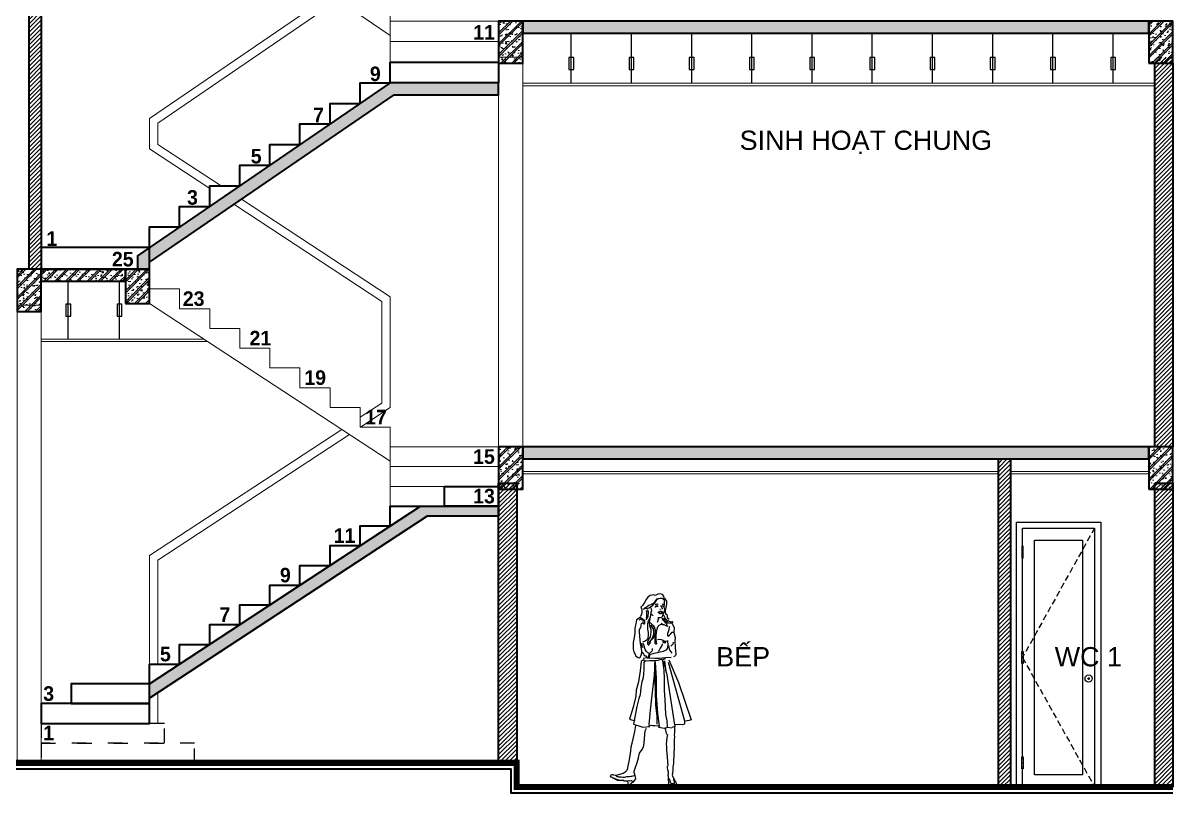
# Model space of a CAD drawing. Header units: inches. Extents: x 236662 to 497023, y -248575 to 81795.
# Drawn here: x 320266 to 329841, y -100502 to -94107 of the extents above; entities that cross this region are included whole.
import ezdxf

# ---------------------------------------------------------------- set-up
doc = ezdxf.new("R2010")
doc.units = ezdxf.units.IN
doc.header["$LTSCALE"] = 10
doc.header["$MEASUREMENT"] = 0
doc.linetypes.add('ACAD_ISO03W100', pattern=[30, 12, -18])
doc.linetypes.add('HIDDEN', pattern=[0.375, 0.25, -0.125])
for name, color, linetype in [('01. HP_TEXT', 9, 'Continuous'), ('04. HP_CUA', 153, 'Continuous'), ('07. HP_KY HIEU', 43, 'Continuous'), ('12. HP_NET KHUAT', 25, 'ACAD_ISO03W100'), ('NOITHAT', 144, 'Continuous')]:
    doc.layers.add(name, color=color, linetype=linetype)
for name, color, linetype, lineweight in [('02. HP_BE TONG', 1, 'Continuous', 35), ('03. HP_TUONG', 2, 'Continuous', 35), ('06. HP_THAY 1', 134, 'Continuous', 15), ('06. HP_THAY 2', 147, 'Continuous', 13), ('09_HP_HATCH', 8, 'Continuous', 5), ('GHICHU', 7, 'Continuous', 9)]:
    doc.layers.add(name, color=color, linetype=linetype, lineweight=lineweight)
doc.styles.add('AVO', font='VNI-Avo-Bold.TTF')
doc.styles.add('TEXT (none)', font='Arial.ttf')
pattern_1 = [(45, (329815.53, -100451.71), (-17.67767, 17.67767), [])]
pattern_2 = [(50, (22897.05, 28907.555), (107.589027, -9.41282), [11.25, -123.75]), (355, (22897.05, 28907.55), (-20.8127, 112.82882), [9, -99]), (100.4514, (22906.02, 28906.77), (86.776407, 103.41593), [9.56103, -105.171317]), (46.1842, (22897.05, 28937.55), (160.086157, -24.82785), [16.875, -185.625]), (96.6356, (22910.39, 28935.49), (140.199406, 146.11768), [14.34154, -157.75695]), (351.1842, (22897.05, 28937.55), (140.19929, 146.11779), [13.5, -148.5]), (21, (22912.05, 28930.055), (89.536058, -60.392834), [11.25, -123.75]), (326, (22912.05, 28930.05), (36.4973, 108.772507), [9, -99]), (71.4514, (22919.51, 28925.02), (126.033394, 48.379575), [9.56103, -105.171317]), (37.5, (22897.05, 28907.555), (1.8239783, 49.934078), [0, -97.8, 0, -100.5, 0, -99.375]), (7.5, (22897.05, 28907.555), (39.460431, 59.161757), [0, -57.3, 0, -95.55, 0, -37.875]), (327.5, (22863.6, 28907.555), (80.0733654, -3.383231), [0, -37.5, 0, -117, 0, -155.25]), (317.5, (22848.6, 28907.555), (87.477925, 15.015747), [0, -48.75, 0, -77.7, 0, -110.25]), (45, (22897.05, 28907.555), (-45.078057, 45.078057), []), (45, (22897.05, 28925.93), (-45.078057, 45.078057), [])]

# ---------------------------------------------------------------- blocks, each defined once
blk = doc.blocks.new('ÁDASDASDWD')
at = {"layer": '09_HP_HATCH'}
h = blk.add_hatch(dxfattribs=at)
h.set_pattern_fill('CHAU-01', color=256, scale=15, pattern_type=2)
h.set_pattern_definition([(50, (-55376.965, -37444.2), (107.58903, -9.41282), [11.25, -123.75]), (355, (-55376.97, -37444.2), (-20.8127, 112.82882), [9, -99]), (100.4514, (-55368, -37444.99), (86.7764, 103.41593), [9.56103, -105.17132]), (46.1842, (-55376.97, -37414.2), (160.08616, -24.82785), [16.875, -185.625]), (96.6356, (-55363.62, -37416.27), (140.1994, 146.11768), [14.34154, -157.75695]), (351.1842, (-55376.97, -37414.2), (140.1993, 146.1178), [13.5, -148.5]), (21, (-55361.965, -37421.7), (89.53606, -60.39283), [11.25, -123.75]), (326, (-55361.97, -37421.7), (36.4973, 108.7725), [9, -99]), (71.4514, (-55354.5, -37426.73), (126.0334, 48.37957), [9.56103, -105.17132]), (37.5, (-55376.965, -37444.2), (1.823978, 49.934078), [0, -97.8, 0, -100.5, 0, -99.375]), (7.5, (-55376.965, -37444.2), (39.46043, 59.161757), [0, -57.3, 0, -95.55, 0, -37.875]), (327.5, (-55410.415, -37444.2), (80.073365, -3.38323), [0, -37.5, 0, -117, 0, -155.25]), (317.5, (-55425.415, -37444.2), (87.477925, 15.01575), [0, -48.75, 0, -77.7, 0, -110.25]), (45, (-55376.965, -37444.2), (-45.07806, 45.07806), []), (45, (-55376.965, -37425.827), (-45.07806, 45.07806), [])])
h.paths.add_polyline_path([(-100, -350), (100, -350), (100, 0), (-100, 0)])
at = {"layer": '02. HP_BE TONG'}
blk.add_lwpolyline([(-100, -350), (100, -350), (100, 0), (-100, 0)], close=True, dxfattribs=at)
blk = doc.blocks.new('*U310')
at = {"ltscale": 20}
h = blk.add_hatch(dxfattribs=at)
h.set_pattern_fill('_USER', color=8, scale=34, angle=32.99202, style=0, pattern_type=0)
h.set_pattern_definition([(180, (55, 2000), (2e-12, -34), [])])
h.paths.add_polyline_path([(55, 2000), (45, 2000), (45, 1900), (55, 1900)])
h = blk.add_hatch(dxfattribs=at)
h.set_pattern_fill('_USER', color=8, scale=34, angle=32.99202, style=0, pattern_type=0)
h.set_pattern_definition([(180, (55, 1025), (4e-12, 34), [])])
h.paths.add_polyline_path([(55, 1025), (45, 1025), (45, 1125), (55, 1125)])
h = blk.add_hatch(dxfattribs=at)
h.set_pattern_fill('_USER', color=8, scale=34, angle=32.99202, style=0, pattern_type=0)
h.set_pattern_definition([(180, (55, 150), (4e-12, 34), [])])
h.paths.add_polyline_path([(55, 150), (45, 150), (45, 250), (55, 250)])
for points in [[(50, 0), (0, 0), (0, 2200), (700, 2200), (700, 0), (650, 0)], [(50, 2000), (50, 2150), (650, 2150), (650, 0), (50, 0), (50, 150)], [(50, 1125), (50, 1900)], [(50, 250), (50, 1025)]]:
    blk.add_lwpolyline(points)
at = {"color": 8, "linetype": 'HIDDEN', "ltscale": 20}
blk.add_lwpolyline([(650, 2150), (50, 1075), (650, 0)], dxfattribs=at)
for points in [[(550, 100), (150, 100), (150, 2050), (550, 2050)], [(55, 2000), (45, 2000), (45, 1900), (55, 1900)], [(55, 1025), (45, 1025), (45, 1125), (55, 1125)], [(55, 150), (45, 150), (45, 250), (55, 250)]]:
    blk.add_lwpolyline(points, close=True)
for radius in [30, 7]:
    blk.add_circle((600, 900), radius)
blk = doc.blocks.new('A$C79C00711')
at = {"layer": 'NOITHAT'}
for p, q in [((268.2, 1390.1), (259.2, 1384.8)), ((280.7, 1382.7), (267.3, 1373.4)), ((400.1, 1402.4), (390.6, 1364.8))]:
    blk.add_line(p, q, dxfattribs=at)
for points in [[(490.3, 1391.5), (476.7, 1401.8), (475.2, 1424.4), (461, 1435.5), (459.1, 1466.5), (463.8, 1489.9), (469.1, 1518.6), (470.6, 1544.2), (455.8, 1563.1), (447.5, 1568), (445.4, 1583.6), (435.5, 1598.1), (412.9, 1602.6), (394.2, 1600), (372.5, 1590.7), (360.2, 1595.7), (331.3, 1589.5), (313.7, 1576.1), (297.3, 1557.7), (284.9, 1531.6), (271.4, 1509.8), (254.4, 1492.6), (260.1, 1480.4), (263.6, 1468.4), (262.5, 1444.5), (257.5, 1427.4), (248.9, 1416.8)], [(451, 1553), (443.3, 1557.8), (433.2, 1563.9), (414, 1564.2), (402, 1562), (394.8, 1559.2), (387.5, 1554.5), (381.4, 1547.5), (374, 1538.5), (367.5, 1529.1), (357.7, 1514.9), (346, 1502), (335, 1492), (322.4, 1485.4), (309.3, 1482.8), (296, 1482.3), (284, 1479.6), (271.4, 1473.1)], [(393.6, 1562.2), (384, 1559.4), (376.1, 1548.8), (365.6, 1532.2), (355.9, 1524), (335.3, 1512.3), (321.6, 1505.9), (309.6, 1499.6), (290.2, 1489), (278.7, 1483.2)], [(396, 1408.5), (403.9, 1407.5), (408.7, 1407.5), (414, 1408.2), (424.8, 1410.8), (430.7, 1413.2), (434, 1416.3), (435.7, 1422.2), (437.7, 1428.1), (439, 1434.5), (444, 1443), (446.9, 1450), (450, 1457.2), (451.4, 1465), (452.7, 1470.3), (452.9, 1477), (451, 1484.6), (449.4, 1491.3), (448.8, 1497.4), (449, 1505.1), (450.4, 1512.9), (450.4, 1521.8), (450.5, 1531.3), (450.2, 1541), (449.7, 1550.5), (447.4, 1554.9), (442.1, 1560.2), (436.6, 1562.7)], [(307.3, 1475), (310.2, 1469.7), (314.1, 1455.1), (314, 1441.4), (313.2, 1425.3), (311.2, 1416.3), (303.7, 1401.9), (297, 1387.3)], [(298.2, 1466.2), (301.6, 1452.3), (301.8, 1430.8), (301.5, 1414.7), (299.6, 1405.2)], [(338.6, 1487.6), (340.8, 1476.8), (341.7, 1465.6), (338.6, 1450), (334.1, 1429.1), (331, 1413), (325.7, 1386.2), (322.9, 1361.7), (325, 1341.8), (332.4, 1325.6), (336.4, 1309.4), (338.5, 1281.8), (335.8, 1265.1), (331.9, 1246.5), (324.4, 1231.7), (315.2, 1215.6), (309.6, 1201.4), (308.8, 1189.4), (324.9, 1178.3)], [(371.1, 1496.2), (375.3, 1496.6), (377.8, 1498.5), (380.1, 1503.2), (383.1, 1505.5), (386.7, 1506), (392.1, 1504.3), (394.5, 1500.5), (394.5, 1499.9), (391.4, 1498.2), (387.3, 1497.1), (383.7, 1497.7), (380.6, 1500.9), (379.5, 1500.9)], [(397.1, 1514.9), (395.3, 1514.9), (390, 1517.4), (385.3, 1517.6), (377.9, 1515.7), (374.4, 1514.1)], [(395, 1450.8), (397.3, 1450.8), (403.4, 1453.7), (408.7, 1457.8), (415.4, 1460.1), (423, 1460), (429.8, 1457.5), (435.1, 1455), (436.8, 1452.6)], [(396.7, 1450.8), (404.5, 1450.1), (411, 1455.5), (418.4, 1457.6), (426.6, 1455.1), (436.2, 1453.7)], [(434.9, 1450.9), (433.2, 1448.6), (430.7, 1442.7), (430.1, 1441.9), (427.1, 1440.3), (421, 1438.4), (416.3, 1437.3), (412, 1437.3), (408.4, 1438.6), (405.6, 1442.3), (403.2, 1446.6), (397.3, 1449.7)], [(402.6, 1447.8), (407.9, 1443), (414.6, 1441.6), (427.3, 1444.2), (430.1, 1448.6), (437.4, 1453.3)], [(416.8, 1475.1), (415.7, 1475.1), (414.5, 1474.5), (413.2, 1474)], [(417.4, 1510.4), (430.7, 1484.5), (431.3, 1480.3), (431.3, 1478.5), (427.6, 1475.4)], [(431.2, 1518), (434.7, 1517.9), (439.1, 1517.9), (444.4, 1517.1), (447.4, 1515.8)], [(432.3, 1504.1), (435.8, 1504.8), (438.8, 1505.2), (442.4, 1505.2), (445.4, 1503.4), (445.2, 1499.1), (443.5, 1499.1), (441.1, 1499.9), (436.5, 1502.9)], [(256.4, 1397.4), (239.5, 1386.3)], [(330.8, 1409.9), (319.7, 1387.4), (312.3, 1371.5), (309, 1352.3), (308.7, 1331.2), (310.2, 1311.4), (314.6, 1283.8), (314.1, 1259.9), (312.6, 1236.7), (307.6, 1221.2), (285.1, 1207.6), (267.8, 1202.7)], [(336.4, 1347.2), (343.9, 1329.1), (355.6, 1313.8), (360, 1283.8), (360.2, 1264), (354.7, 1249.2), (344.9, 1231.4), (335, 1217.6), (328.2, 1208.3), (322.1, 1196.4), (323.8, 1185.6)], [(331.3, 1364.5), (344.9, 1351.1), (357.3, 1339.7), (366.6, 1323.3), (371.1, 1305.2), (373.3, 1284.9), (371.7, 1265.7), (368.4, 1254.9), (362.3, 1242), (349.5, 1226.5), (335, 1212.5), (329.3, 1198.1), (329.9, 1189.1)], [(432.4, 1401.1), (432.4, 1394), (440.7, 1386.2), (450, 1376.5), (454.7, 1369.8), (464.6, 1358.9), (471.6, 1345), (475.6, 1333.4), (471.4, 1334.8), (457.8, 1341.7), (447.2, 1346.5), (436.5, 1347.3), (425.1, 1359.5), (422.1, 1349.3), (416, 1347), (403.4, 1341.8), (394.8, 1331.9), (389.3, 1318.1), (381.7, 1289.4), (380.3, 1275.7), (379.4, 1264.4), (379.2, 1250.6), (378.9, 1237.3), (379.5, 1224.8), (384.2, 1185.8), (375.8, 1184.7), (374.7, 1193.8), (374.4, 1210), (373.6, 1237), (373.9, 1250.6), (374.8, 1275.2), (377, 1303.9), (364.2, 1325.1), (358.4, 1334.8), (350.2, 1346.8), (334.9, 1363.2)], [(338.9, 1436.1), (357.3, 1423.9)], [(440.5, 1425.6), (446, 1423.8), (449.9, 1414.1), (453.9, 1402.1), (459.9, 1394.7), (471.7, 1385.7), (490.8, 1378.2), (505, 1372), (518.9, 1374.8), (515, 1364.6), (501.7, 1360.6), (477.8, 1361), (461.9, 1368.4), (446.6, 1382.6), (429.3, 1398.8)], [(438.5, 1403), (444.3, 1393.3), (454.3, 1380.5), (477.5, 1372.9)], [(503.7, 1367.8), (516.1, 1353.2), (530.1, 1320.2), (529.5, 1283.6), (538.4, 1242.1), (537.9, 1211.7), (540.7, 1157.1), (545.7, 1101.4), (543.2, 1091.9), (536.5, 1085.9), (526.3, 1081.9)], [(494.2, 1332.6), (488.7, 1328.4), (486.1, 1308.1), (482.2, 1289.6), (476.4, 1273.7), (476.3, 1259.3), (482.2, 1253.2), (493.7, 1261.3), (502.3, 1272.6), (515.6, 1284.3), (524, 1286)], [(253.4, 1185), (259, 1181.7), (270.7, 1161.3), (260, 1161.5)], [(327.9, 1108.9), (323.8, 1108.4), (319, 1110.9), (314.7, 1113.4), (309.6, 1117.6), (306.5, 1119.9), (300.1, 1126), (295.9, 1132.1), (289.6, 1141.3), (285.1, 1157.4), (284.5, 1165.4), (280.6, 1176.6), (279.5, 1185.8), (271.1, 1187), (255, 1192.7)], [(505.1, 1075), (458.9, 1071.6), (408.7, 1068.1), (369.8, 1065.8), (327.2, 1070.2), (328.5, 1101.2), (365, 1110.7), (391.4, 1117.5), (415.4, 1122), (441.9, 1128.7), (469.1, 1141.5), (476.4, 1149.6), (480.5, 1176), (479.2, 1216.7)], [(347.2, 1151.2), (349.4, 1138), (345.6, 1127.7), (332.2, 1114.8)], [(468.3, 1209.7), (461.7, 1208.6), (451, 1208.7), (440.4, 1216.1), (424.9, 1221.8), (410.6, 1223.7), (392.6, 1221.5)], [(431.5, 1188.1), (427.7, 1173.8), (415.4, 1151.8), (406, 1136.3), (397, 1125.7)], [(462.1, 1197.8), (446.6, 1197.5), (441.3, 1200.5), (433, 1204.2)], [(483.9, 1174.3), (488.7, 1144.1), (495.3, 1133.8), (512.3, 1112)], [(523.4, 1202.8), (518.9, 1184.9), (503.1, 1168.5)], [(270.7, 1054.3), (258.1, 1041.8), (249.7, 963.4), (236.3, 873.9), (216.6, 804.7), (213.5, 753.4), (191.2, 663.4), (171.5, 599.5), (160.3, 563.8), (205.4, 548.2)], [(320.5, 1102.5), (316, 1066.7), (307.7, 1074.5), (303.5, 1082.5), (298.2, 1085.5), (292.7, 1085.5), (285.7, 1089.2), (282.1, 1096.4), (280, 1101.2), (275.3, 1108.1), (270, 1113.4), (263.4, 1119), (262.6, 1120.4)], [(458.8, 1065), (446.8, 1062.2), (433.5, 1054.1), (425.9, 1058.3), (412.7, 1056.7), (394.6, 1050.3), (379, 1046.6), (362.8, 1046.1), (346.7, 1048.3), (326.9, 1047.4), (301.2, 1044.7), (288.1, 1046.1), (272.6, 1056.6)], [(274.6, 1070.9), (290.2, 1073.6), (300.5, 1074.7), (312.9, 1071.6), (324.9, 1071.3)], [(488.1, 1056.1), (568.5, 867.5), (673.4, 558.3), (673.4, 558.3), (656.6, 550.9), (638.9, 549.1), (618.9, 545.4), (616.6, 544.2), (617.4, 522.2), (615.9, 521.6), (596.7, 516.7), (578.2, 517.9), (537.5, 516.1), (537.5, 502), (528.3, 499), (513, 494.1), (513, 494.1)], [(289.3, 1050.3), (280.1, 1034.9), (278.5, 973.3), (274.5, 907.4), (262, 873.4), (253.6, 826.4), (248.3, 764.8), (237, 734.5), (221.1, 669.4), (193.7, 520.7), (255, 503.1), (272.3, 496.2), (329.9, 500.7), (322.1, 507.9), (340, 512), (352, 510), (371.9, 510.3), (413.1, 507.3), (400.4, 496.7), (449.9, 487.5), (477.5, 497.2), (508.1, 491.4)], [(369.4, 1042.4), (365.2, 927.5), (344.7, 763.2), (331.9, 638.5), (319.7, 515.3)], [(390.6, 521.3), (389.2, 585.5), (378.1, 681.3), (377.5, 794.6), (374.2, 887.9), (371.6, 1027.6)], [(373, 1037.6), (380.4, 901.5), (382.3, 760.3), (392, 612.2), (405.9, 503.7)], [(476.4, 499.7), (473.4, 548.2), (461.3, 602.8), (456.6, 725.1), (450.7, 799.9), (452.2, 900.4), (448.5, 970.1), (436.5, 1048.6)], [(440.5, 1044.4), (457.2, 995.1), (464.2, 950.5), (461.7, 980), (453.8, 1048.3)], [(618.9, 545.4), (485.3, 1033.2)], [(537.5, 516.1), (470.7, 946.4)], [(112, 52.9), (60.5, 53.7), (0, 87.4), (58.4, 61.5), (91.8, 57.3), (116.3, 51.6), (130.6, 50.7), (137.8, 50.1), (153.4, 53.4), (164.2, 52.1), (173.2, 52.4), (192.6, 41.7), (211.8, 66.2), (211.9, 72.9), (207.9, 95), (198.8, 119.7), (198.3, 127.5), (203.5, 147.1), (223.5, 203.2), (234.2, 243), (244.4, 280.6), (257.3, 299.6), (267.2, 314.4), (278.9, 344.7), (282.8, 368.6), (285.1, 398.4), (288.1, 434.3), (289.2, 466.6), (300.9, 488.7)], [(44.5, 96.9), (52.9, 97.5), (60.6, 99.6), (72.7, 102.8), (80.6, 105.1), (90.5, 109.1), (97.7, 111.5), (107.7, 115), (116.6, 120), (123, 124.8), (127.7, 128.4), (134.6, 134.7), (137.6, 138.4), (140.3, 141.4), (142.8, 144.8), (142.8, 142.6), (146.7, 161.2), (157.8, 212.5), (172.3, 298), (174.5, 332.7), (181.6, 364.2), (193.2, 410.1), (204.7, 460.2), (212.7, 509.2)], [(474.1, 433.3), (470.4, 438.9), (468.7, 442.9), (467.4, 448.2), (465.4, 454.9), (464.5, 460.5), (462.4, 466.2), (461.2, 470.8), (459.5, 477.8), (459.1, 488.8)], [(520.6, 87.7), (517.6, 96.8), (519, 105.4), (518.4, 114.7), (519.2, 120.7), (522.2, 133.7), (523.8, 151.7), (523, 163.6), (525.5, 179.6), (528, 193.6), (528.8, 217.8), (529.3, 234.8), (530.5, 248.7), (530.1, 268), (530.9, 290.6), (532.6, 312.2), (532.6, 337.2), (534.3, 363.1), (535.1, 380.1), (535.1, 397), (535.5, 413), (534.7, 435.3), (537.2, 448.9), (537.2, 465.2), (536.4, 487.1), (537.6, 503.4)], [(474.9, 435.7), (470.2, 411.8), (467.4, 378.9), (465.6, 354.4), (466.1, 335.3), (467.4, 308.2), (471.9, 247.2), (479.7, 175.7)], [(42.3, 96.1), (29.8, 98.9), (23.4, 99.7), (13.4, 99.7), (6.2, 96.5), (3, 93), (1.2, 90.2)], [(42.8, 97.1), (54.6, 87.8), (56.4, 87.3), (63, 85.6), (69.6, 84.9), (76, 84.7), (85.3, 83.7), (91.7, 83), (104.7, 82), (117.7, 81.5), (130.4, 83.9), (139.2, 85.4), (152.2, 87.7), (161.2, 88.1), (171.5, 88.5), (180.8, 90.2), (189.3, 92.7), (197.6, 94.4), (205.8, 96.1), (207.4, 96.1)], [(484.7, 80.3), (483.9, 80.7), (483.1, 84.7), (482.9, 89.2), (482.6, 91.9), (482.1, 94.9), (482.1, 98.2), (482.6, 102.5), (483.4, 105.8), (483.4, 109.6), (483.4, 110.7), (484.2, 118.7), (483.8, 122.6), (479.2, 143.4), (476.9, 158.6), (476.1, 172.7)], [(190.6, 39.5), (187.5, 38), (184.5, 35.9), (179.5, 33.8), (176.8, 32.2), (174.2, 30.7), (171.1, 26.8), (166.9, 22.2), (162.7, 16.2), (159.3, 12.5), (155.1, 6.2), (153.6, 4.6), (144.1, 11), (146, 11.9), (148.3, 15.6), (149, 18.9), (149.8, 22.8), (149.4, 29.2), (149.4, 34.1), (147.9, 37.7), (146.4, 41), (144.1, 45.3), (139.9, 46.8), (137.2, 48.6)], [(520.8, 88.1), (536.8, 50.4), (542.1, 43.1), (546.7, 32.7), (550.6, 23.5), (550.6, 11.3), (551.4, 6.4), (542.9, 4.6), (533.7, 4.6), (527.5, 4.6), (524.5, 4.6), (516, 3.4), (512.2, 2.8), (506, 1.5), (501.4, 1.5), (495.3, 4), (493, 12.5), (489.2, 17.4), (486.8, 20.5), (486.1, 24.8), (486.1, 27.8), (486.8, 34.6), (486.8, 40.7), (486.1, 45.6), (483.8, 51.7), (483.8, 61.4), (484.2, 78.4)], [(486.8, 71.8), (489.8, 68.7), (490.6, 65.3), (491.6, 62.7), (493.7, 59.6), (494.3, 56), (495.3, 52.6), (496.7, 46.9), (497.7, 43.9), (499.1, 39.3), (500.1, 37), (502.5, 32.5), (504.9, 30.8), (509.4, 29.4), (513.9, 27.5), (516.3, 27.3), (519.8, 27.3), (524.5, 27.7), (529, 27.7), (531.4, 28.7), (534.4, 30.4), (534.1, 34.9), (533.8, 38), (534.1, 43.1), (532.2, 48.4), (530.9, 53.2), (528.5, 61.1), (527.2, 64.4), (527.7, 67.8)], [(495.1, 2.5), (495.1, 0.2), (498, 0), (502.2, 0), (505.4, 0.4), (509.1, 1.1), (513.1, 1.3), (518.7, 0.6), (523.5, 1.3), (527.5, 2.1), (533.6, 2.3), (537.8, 2.7), (545.8, 3.2), (548.7, 4), (554, 4.9), (552.7, 9.1)]]:
    blk.add_lwpolyline(points, dxfattribs=at)
blk.add_lwpolyline([(206.5, 1102.5), (210.2, 1088), (231.1, 1075.2), (241.9, 1071.9), (249.5, 1076.1), (255.8, 1093.3), (262.2, 1113.5), (263.6, 1132.1), (252, 1192.2), (247, 1251.3), (242.8, 1289.3), (239.8, 1294.6), (244.8, 1313.6), (254.2, 1325.6), (256.7, 1336.4), (256.9, 1345.9), (258.7, 1356.7), (264.3, 1360.7), (272, 1365.4), (276.2, 1358.1), (276.7, 1355.3), (280.9, 1354.5), (284.5, 1355.6), (287, 1359.2), (288.8, 1367.6), (287.3, 1378.4), (248.7, 1406), (218, 1389), (212.1, 1355.1), (206.5, 1333), (203.8, 1316.3), (204.6, 1298.2), (203.2, 1280.8), (198.3, 1242.1), (190.5, 1200.8), (190.2, 1144.6), (195.8, 1121.2)], close=True, dxfattribs=at)

msp = doc.modelspace()

# ---------------------------------------------------------------- hatches: boundary and pattern name
at = {"layer": '09_HP_HATCH'}
h = msp.add_hatch(dxfattribs=at)
h.set_pattern_fill('ANSI31', color=8, scale=200)
h.set_pattern_definition(pattern_1)
h.paths.add_polyline_path([(318915.5, -89051.7), (318815.5, -89051.7), (318815.5, -92551.7), (318915.5, -92551.7)])
h.paths.add_polyline_path([(320415.5, -89251.7), (320315.5, -89251.7), (320315.5, -92551.7), (320415.5, -92551.7)])
h.paths.add_polyline_path([(318915.5, -92651.7), (318815.5, -92651.7), (318815.5, -96151.7), (318915.5, -96151.7)])
h.paths.add_polyline_path([(320415.5, -92851.7), (320315.5, -92851.7), (320315.5, -96151.7), (320415.5, -96151.7)])
h = msp.add_hatch(dxfattribs=at)
h.set_pattern_fill('CHAU-01', color=256, scale=15, pattern_type=2)
h.set_pattern_definition([(50, (187229.05, -173031.76), (107.589027, -9.41282), [11.25, -123.75]), (355, (187229.05, -173031.76), (-20.8127, 112.82882), [9, -99]), (100.4514, (187238.01, -173032.54), (86.77641, 103.41593), [9.56103, -105.17132]), (46.1842, (187229.05, -173001.76), (160.08616, -24.82785), [16.875, -185.625]), (96.6356, (187242.39, -173003.83), (140.1994, 146.11768), [14.34154, -157.75695]), (351.1842, (187229.05, -173001.76), (140.1993, 146.11779), [13.5, -148.5]), (21, (187244.05, -173009.26), (89.53606, -60.392834), [11.25, -123.75]), (326, (187244.05, -173009.26), (36.4973, 108.77251), [9, -99]), (71.4514, (187251.51, -173014.29), (126.033394, 48.379575), [9.56103, -105.17132]), (37.5, (187229.047, -173031.76), (1.823978, 49.934078), [0, -97.8, 0, -100.5, 0, -99.375]), (7.5, (187229.05, -173031.76), (39.46043, 59.161757), [0, -57.3, 0, -95.55, 0, -37.875]), (327.5, (187195.597, -173031.76), (80.073365, -3.383231), [0, -37.5, 0, -117, 0, -155.25]), (317.5, (187180.6, -173031.76), (87.477925, 15.015747), [0, -48.75, 0, -77.7, 0, -110.25]), (45, (187229.05, -173031.76), (-45.078057, 45.078057), []), (45, (187229.05, -173013.385), (-45.078057, 45.078057), [])])
h.paths.add_polyline_path([(324415.5, -94090.7), (324415.5, -94190.7), (329615.5, -94190.7), (329615.5, -94090.7)])
h = msp.add_hatch(dxfattribs=at)
h.set_pattern_fill('ANSI31', color=8, scale=200)
h.set_pattern_definition(pattern_1)
h.paths.add_polyline_path([(329815.5, -94390.7), (329665.5, -94390.7), (329665.5, -97627.7), (329815.5, -97627.7)])
h = msp.add_hatch(dxfattribs=at)
h.set_pattern_fill('CHAU-01', color=256, scale=15, pattern_type=2)
h.set_pattern_definition(pattern_2)
h.paths.add_polyline_path([(321215.5, -96151.7), (321315.5, -96151.7), (321315.5, -96092.9), (323346.5, -94703.7), (324215.5, -94703.7), (324215.5, -94603.7), (323315.5, -94603.7), (321215.5, -96040.1)])
h = msp.add_hatch(dxfattribs=at)
h.set_pattern_fill('CHAU-01', color=256, scale=15, pattern_type=2)
h.set_pattern_definition([(50, (180129.05, -175092.76), (107.589027, -9.41282), [11.25, -123.75]), (355, (180129.05, -175092.76), (-20.8127, 112.82882), [9, -99]), (100.4514, (180138.01, -175093.54), (86.77641, 103.41593), [9.56103, -105.17132]), (46.1842, (180129.05, -175062.76), (160.08616, -24.82785), [16.875, -185.625]), (96.6356, (180142.39, -175064.83), (140.1994, 146.11768), [14.34154, -157.75695]), (351.1842, (180129.05, -175062.76), (140.1993, 146.11779), [13.5, -148.5]), (21, (180144.05, -175070.26), (89.53606, -60.392834), [11.25, -123.75]), (326, (180144.05, -175070.26), (36.4973, 108.77251), [9, -99]), (71.4514, (180151.51, -175075.29), (126.033394, 48.379575), [9.56103, -105.17132]), (37.5, (180129.047, -175092.76), (1.823978, 49.934078), [0, -97.8, 0, -100.5, 0, -99.375]), (7.5, (180129.05, -175092.76), (39.46043, 59.161757), [0, -57.3, 0, -95.55, 0, -37.875]), (327.5, (180095.597, -175092.76), (80.073365, -3.383231), [0, -37.5, 0, -117, 0, -155.25]), (317.5, (180080.6, -175092.76), (87.477925, 15.015747), [0, -48.75, 0, -77.7, 0, -110.25]), (45, (180129.05, -175092.76), (-45.078057, 45.078057), []), (45, (180129.05, -175074.385), (-45.078057, 45.078057), [])])
h.paths.add_polyline_path([(320415.5, -96151.7), (320415.5, -96251.7), (321115.5, -96251.7), (321115.5, -96151.7)])
h = msp.add_hatch(dxfattribs=at)
h.set_pattern_fill('CHAU-01', color=256, scale=15, pattern_type=2)
h.set_pattern_definition([(50, (265838.565, -133595.91), (107.58903, -9.41282), [11.25, -123.75]), (355, (265838.57, -133595.91), (-20.8127, 112.82882), [9, -99]), (100.4514, (265847.53, -133596.7), (86.7764, 103.41593), [9.56103, -105.17132]), (46.1842, (265838.57, -133565.91), (160.08616, -24.82785), [16.875, -185.625]), (96.6356, (265851.9, -133567.98), (140.1994, 146.11768), [14.34154, -157.75695]), (351.1842, (265838.57, -133565.91), (140.1993, 146.1178), [13.5, -148.5]), (21, (265853.565, -133573.41), (89.53606, -60.39283), [11.25, -123.75]), (326, (265853.57, -133573.41), (36.4973, 108.7725), [9, -99]), (71.4514, (265861.03, -133578.45), (126.0334, 48.37957), [9.56103, -105.17132]), (37.5, (265838.565, -133595.912), (1.823978, 49.934078), [0, -97.8, 0, -100.5, 0, -99.375]), (7.5, (265838.565, -133595.91), (39.46043, 59.161757), [0, -57.3, 0, -95.55, 0, -37.875]), (327.5, (265805.115, -133595.912), (80.073365, -3.38323), [0, -37.5, 0, -117, 0, -155.25]), (317.5, (265790.115, -133595.91), (87.477925, 15.01575), [0, -48.75, 0, -77.7, 0, -110.25]), (45, (265838.565, -133595.91), (-45.07806, 45.07806), []), (45, (265838.565, -133577.54), (-45.07806, 45.07806), [])])
h.paths.add_polyline_path([(321115.5, -96435.3), (321315.5, -96435.3), (321315.5, -96151.7), (321115.5, -96151.7)])
h = msp.add_hatch(dxfattribs=at)
h.set_pattern_fill('CHAU-01', color=256, scale=15, pattern_type=2)
h.set_pattern_definition([(50, (187229.05, -176568.76), (107.589027, -9.41282), [11.25, -123.75]), (355, (187229.05, -176568.76), (-20.8127, 112.82882), [9, -99]), (100.4514, (187238.01, -176569.54), (86.77641, 103.41593), [9.56103, -105.17132]), (46.1842, (187229.05, -176538.76), (160.08616, -24.82785), [16.875, -185.625]), (96.6356, (187242.39, -176540.83), (140.1994, 146.11768), [14.34154, -157.75695]), (351.1842, (187229.05, -176538.76), (140.1993, 146.11779), [13.5, -148.5]), (21, (187244.05, -176546.26), (89.53606, -60.392834), [11.25, -123.75]), (326, (187244.05, -176546.26), (36.4973, 108.77251), [9, -99]), (71.4514, (187251.51, -176551.29), (126.033394, 48.379575), [9.56103, -105.17132]), (37.5, (187229.047, -176568.76), (1.823978, 49.934078), [0, -97.8, 0, -100.5, 0, -99.375]), (7.5, (187229.05, -176568.76), (39.46043, 59.161757), [0, -57.3, 0, -95.55, 0, -37.875]), (327.5, (187195.597, -176568.76), (80.073365, -3.383231), [0, -37.5, 0, -117, 0, -155.25]), (317.5, (187180.6, -176568.76), (87.477925, 15.015747), [0, -48.75, 0, -77.7, 0, -110.25]), (45, (187229.05, -176568.76), (-45.078057, 45.078057), []), (45, (187229.05, -176550.385), (-45.078057, 45.078057), [])])
h.paths.add_polyline_path([(324415.5, -97627.7), (324415.5, -97727.7), (329615.5, -97727.7), (329615.5, -97627.7)])
h = msp.add_hatch(dxfattribs=at)
h.set_pattern_fill('ANSI31', color=8, scale=200)
h.set_pattern_definition(pattern_1)
h.paths.add_polyline_path([(324365.5, -97927.7), (324215.5, -97927.7), (324215.5, -100251.7), (324365.5, -100251.7)])
h.paths.add_polyline_path([(328465.5, -97727.7), (328365.5, -97727.7), (328365.5, -100451.7), (328465.5, -100451.7)])
h.paths.add_polyline_path([(329815.5, -97927.7), (329665.5, -97927.7), (329665.5, -100451.7), (329815.5, -100451.7)])
h = msp.add_hatch(dxfattribs=at)
h.set_pattern_fill('CHAU-01', color=256, scale=15, pattern_type=2)
h.set_pattern_definition(pattern_2)
h.paths.add_polyline_path([(321315.5, -99595.7), (323565.5, -98119.7), (324215.5, -98119.7), (324215.5, -98203.3), (323620.4, -98203.3), (321315.5, -99715.3)])

# ---------------------------------------------------------------- linework, layer by layer
at = {"layer": '02. HP_BE TONG'}
for points in [[(324415.5, -94090.7), (324415.5, -94190.7), (329615.5, -94190.7), (329615.5, -94090.7)], [(320415.5, -96151.7), (320415.5, -96251.7), (321115.5, -96251.7), (321115.5, -96151.7)], [(321115.5, -96435.3), (321315.5, -96435.3), (321315.5, -96151.7), (321115.5, -96151.7)], [(324415.5, -97627.7), (324415.5, -97727.7), (329615.5, -97727.7), (329615.5, -97627.7)], [(321315.5, -99595.7), (323565.5, -98119.7), (324215.5, -98119.7), (324215.5, -98203.3), (323620.4, -98203.3), (321315.5, -99715.3)]]:
    msp.add_lwpolyline(points, close=True, dxfattribs=at)
for points in [[(321215.5, -96151.7), (321315.5, -96151.7), (321315.5, -96092.9), (323346.5, -94703.7), (324215.5, -94703.7), (324215.5, -94603.7), (323315.5, -94603.7), (321215.5, -96040.1), (321215.5, -96151.7)], [(312630.9, -100501.7), (314865.5, -100501.7), (314865.5, -100301.7), (324315.5, -100301.7), (324315.5, -100501.7), (329815.5, -100501.7)]]:
    msp.add_lwpolyline(points, dxfattribs=at)
at = {"layer": '02. HP_BE TONG', "const_width": 50}
msp.add_lwpolyline([(312630.9, -100451.7), (314815.5, -100451.7), (314815.5, -100251.7), (324365.5, -100251.7), (324365.5, -100451.7), (329815.5, -100451.7)], dxfattribs=at)
at = {"layer": '03. HP_TUONG'}
for points in [[(320315.5, -92851.7), (320415.5, -92851.7), (320415.5, -96151.7), (320315.5, -96151.7)], [(323315.5, -94432.7), (324215.5, -94432.7), (324215.5, -94603.7), (323315.5, -94603.7)], [(329665.5, -94440.7), (329815.5, -94440.7), (329815.5, -97627.7), (329665.5, -97627.7)], [(320415.5, -96151.7), (321315.5, -96151.7), (321315.5, -95971.7), (320415.5, -95971.7)], [(328365.5, -97727.7), (328465.5, -97727.7), (328465.5, -100451.7), (328365.5, -100451.7)], [(324215.5, -97927.7), (324365.5, -97927.7), (324365.5, -100251.7), (324215.5, -100251.7)], [(329665.5, -97927.7), (329815.5, -97927.7), (329815.5, -100451.7), (329665.5, -100451.7)], [(324215.5, -98119.7), (323765.5, -98119.7), (323765.5, -97955.7), (324215.5, -97955.7)], [(321315.5, -99595.7), (320665.5, -99595.7), (320665.5, -99759.7), (321315.5, -99759.7)], [(321315.5, -99759.7), (320415.5, -99759.7), (320415.5, -99923.7), (321315.5, -99923.7)]]:
    msp.add_lwpolyline(points, close=True, dxfattribs=at)
for points in [[(321315.5, -95971.7), (321315.5, -95800.7), (321565.5, -95800.7), (321565.5, -95629.7), (321815.5, -95629.7), (321815.5, -95458.7), (322065.5, -95458.7), (322065.5, -95287.7), (322315.5, -95287.7), (322315.5, -95116.7), (322565.5, -95116.7), (322565.5, -94945.7), (322815.5, -94945.7), (322815.5, -94774.7), (323065.5, -94774.7), (323065.5, -94603.7), (323315.5, -94603.7)], [(321315.5, -99595.7), (321315.5, -99431.7), (321565.5, -99431.7), (321565.5, -99267.7), (321815.5, -99267.7), (321815.5, -99103.7), (322065.5, -99103.7), (322065.5, -98939.7), (322315.5, -98939.7), (322315.5, -98775.7), (322565.5, -98775.7), (322565.5, -98611.7), (322815.5, -98611.7), (322815.5, -98447.7), (323065.5, -98447.7), (323065.5, -98283.7), (323315.5, -98283.7), (323315.5, -98119.7), (324215.5, -98119.7)]]:
    msp.add_lwpolyline(points, dxfattribs=at)
at = {"layer": '06. HP_THAY 1'}
for p, q in [((321315.5, -94901.4), (323245.5, -93581.3)), ((321385.5, -94938.3), (323315.5, -93618.2)), ((321315.5, -95152.6), (321315.5, -94901.4)), ((321385.5, -95114.8), (321385.5, -94938.3)), ((321815.5, -95480.6), (321315.5, -95152.6)), ((321909.8, -95458.7), (321385.5, -95114.8)), ((323245.5, -96418.7), (322017.2, -95612.9)), ((323315.5, -96380.9), (322079.7, -95570.2)), ((323245.5, -97263.9), (323245.5, -96418.7)), ((323315.5, -97301.7), (323315.5, -96380.9)), ((323315.5, -97747.3), (321315.5, -96435.3)), ((323065.5, -97382), (323245.5, -97263.9)), ((323068.6, -97463.7), (323315.5, -97301.7)), ((321315.5, -98530), (322912.1, -97482.7)), ((321385.5, -98567.8), (322975.9, -97524.5)), ((321315.5, -99431.7), (321315.5, -98530)), ((321385.5, -99431.7), (321385.5, -98567.8)), ((321385.5, -99669.4), (321385.5, -99923.7))]:
    msp.add_line(p, q, dxfattribs=at)
for points in [[(322881.6, -93915), (323315.5, -94211.9), (323315.5, -93919.7), (323065.5, -93919.7), (323065.5, -93789.2)], [(323315.5, -94261.7), (323315.5, -94090.7), (324215.5, -94090.7)], [(323315.5, -94432.7), (323315.5, -94261.7), (324215.5, -94261.7)], [(321565.5, -96479.7), (321565.5, -96315.7), (321315.5, -96315.7)], [(321815.5, -96643.7), (321815.5, -96479.7), (321565.5, -96479.7)], [(322065.5, -96807.7), (322065.5, -96643.7), (321815.5, -96643.7)], [(322315.5, -96971.7), (322315.5, -96807.7), (322065.5, -96807.7)], [(322565.5, -97135.7), (322565.5, -96971.7), (322315.5, -96971.7)], [(322815.5, -97299.7), (322815.5, -97135.7), (322565.5, -97135.7)], [(323065.5, -97463.7), (323065.5, -97299.7), (322815.5, -97299.7)], [(323315.5, -97627.7), (323315.5, -97463.7), (323065.5, -97463.7)]]:
    msp.add_lwpolyline(points, dxfattribs=at)
for points in [[(324415.5, -94390.7), (324215.5, -94390.7), (324215.5, -97627.7), (324415.5, -97627.7)], [(320215.5, -96451.7), (320415.5, -96451.7), (320415.5, -100251.7), (320215.5, -100251.7)], [(324215.5, -97791.7), (323315.5, -97791.7), (323315.5, -97627.7), (324215.5, -97627.7)], [(324215.5, -97955.7), (323315.5, -97955.7), (323315.5, -97791.7), (324215.5, -97791.7)], [(323315.5, -97955.7), (323765.5, -97955.7), (323765.5, -98119.7), (323315.5, -98119.7)]]:
    msp.add_lwpolyline(points, close=True, dxfattribs=at)
at = {"layer": '06. HP_THAY 2'}
for points in [[(324415.5, -94627.7), (329665.5, -94627.7), (329665.5, -94607.7), (324415.5, -94607.7)], [(321798.3, -96752), (320415.5, -96752), (320415.5, -96732), (321767.8, -96732)], [(324415.5, -97851.7), (328365.5, -97851.7), (328365.5, -97831.7), (324415.5, -97831.7)], [(328465.5, -97851.7), (329615.5, -97851.7), (329615.5, -97831.7), (328465.5, -97831.7)]]:
    msp.add_lwpolyline(points, close=True, dxfattribs=at)
at = {"layer": '07. HP_KY HIEU'}
for p, q in [((324818.9, -94607.7), (324818.9, -94190.7)), ((325318.9, -94607.7), (325318.9, -94190.7)), ((325818.9, -94607.7), (325818.9, -94190.7)), ((326318.9, -94607.7), (326318.9, -94190.7)), ((326818.9, -94607.7), (326818.9, -94190.7)), ((327318.9, -94607.7), (327318.9, -94190.7)), ((327818.9, -94607.7), (327818.9, -94190.7)), ((328318.9, -94607.7), (328318.9, -94190.7)), ((328818.9, -94607.7), (328818.9, -94190.7)), ((329318.9, -94607.7), (329318.9, -94190.7)), ((320641, -96732), (320641, -96251.7)), ((321066.2, -96732), (321066.2, -96251.7))]:
    msp.add_line(p, q, dxfattribs=at)
for points in [[(324798.9, -94493.6), (324838.9, -94493.6), (324838.9, -94393.6), (324798.9, -94393.6)], [(325298.9, -94493.6), (325338.9, -94493.6), (325338.9, -94393.6), (325298.9, -94393.6)], [(325798.9, -94493.6), (325838.9, -94493.6), (325838.9, -94393.6), (325798.9, -94393.6)], [(326298.9, -94493.6), (326338.9, -94493.6), (326338.9, -94393.6), (326298.9, -94393.6)], [(326798.9, -94493.6), (326838.9, -94493.6), (326838.9, -94393.6), (326798.9, -94393.6)], [(327298.9, -94493.6), (327338.9, -94493.6), (327338.9, -94393.6), (327298.9, -94393.6)], [(327798.9, -94493.6), (327838.9, -94493.6), (327838.9, -94393.6), (327798.9, -94393.6)], [(328298.9, -94493.6), (328338.9, -94493.6), (328338.9, -94393.6), (328298.9, -94393.6)], [(328798.9, -94493.6), (328838.9, -94493.6), (328838.9, -94393.6), (328798.9, -94393.6)], [(329298.9, -94493.6), (329338.9, -94493.6), (329338.9, -94393.6), (329298.9, -94393.6)], [(320621, -96541.8), (320661, -96541.8), (320661, -96441.8), (320621, -96441.8)], [(321046.2, -96541.8), (321086.2, -96541.8), (321086.2, -96441.8), (321046.2, -96441.8)]]:
    msp.add_lwpolyline(points, close=True, dxfattribs=at)
at = {"layer": '12. HP_NET KHUAT'}
for points in [[(321440.5, -99923.7), (320415.5, -99923.7), (320415.5, -100087.7), (321440.5, -100087.7)], [(321690.5, -100087.7), (320415.5, -100087.7), (320415.5, -100251.7), (321690.5, -100251.7)]]:
    msp.add_lwpolyline(points, close=True, dxfattribs=at)

# ---------------------------------------------------------------- block references
msp.add_blockref('A$C79C00711', (325142, -100451.9))
at = {"layer": '04. HP_CUA'}
msp.add_blockref('*U310', (328515.5, -100451.7), dxfattribs=at)
at = {"layer": '06. HP_THAY 1'}
for p in [(324315.5, -94090.7), (329715.5, -94090.7), (320315.5, -96151.7), (324315.5, -97627.7), (329715.5, -97627.7)]:
    msp.add_blockref('ÁDASDASDWD', p, dxfattribs=at)

# ---------------------------------------------------------------- texts
at = {"layer": '01. HP_TEXT', "style": 'TEXT (none)'}
for s, height, p in [('SINH HOẠT CHUNG', 159.876, (326216.8, -95160.9)), ('BẾP', 159.88, (326022.9, -99450.2)), ('WC 1', 159.88, (328833.8, -99450.2))]:
    msp.add_text(s, height=height, dxfattribs=at).set_placement(p)
at = {"layer": 'GHICHU', "color": 0, "linetype": 'Continuous', "style": 'AVO'}
for s, p in [('11', (324004.5, -94245)), ('9', (323146, -94589.7)), ('7', (322674.3, -94931.7)), ('5', (322156.7, -95273.7)), ('3', (321627.5, -95615.7)), ('1', (320459.8, -95957.7)), ('25', (321003.6, -96128.7)), ('23', (321592.4, -96456.7)), ('21', (322146.3, -96784.7)), ('19', (322601.8, -97112.7)), ('17', (323107, -97440.7)), ('15', (324003.8, -97768.7)), ('13', (324004.1, -98096.7)), ('11', (322845.6, -98424.7)), ('9', (322398.9, -98752.7)), ('7', (321897, -99080.7)), ('5', (321402.5, -99408.7)), ('3', (320433.1, -99736.7)), ('1', (320433.1, -100064.7))]:
    msp.add_text(s, height=121, dxfattribs=at).set_placement(p)

doc.saveas('drawing.dxf')
